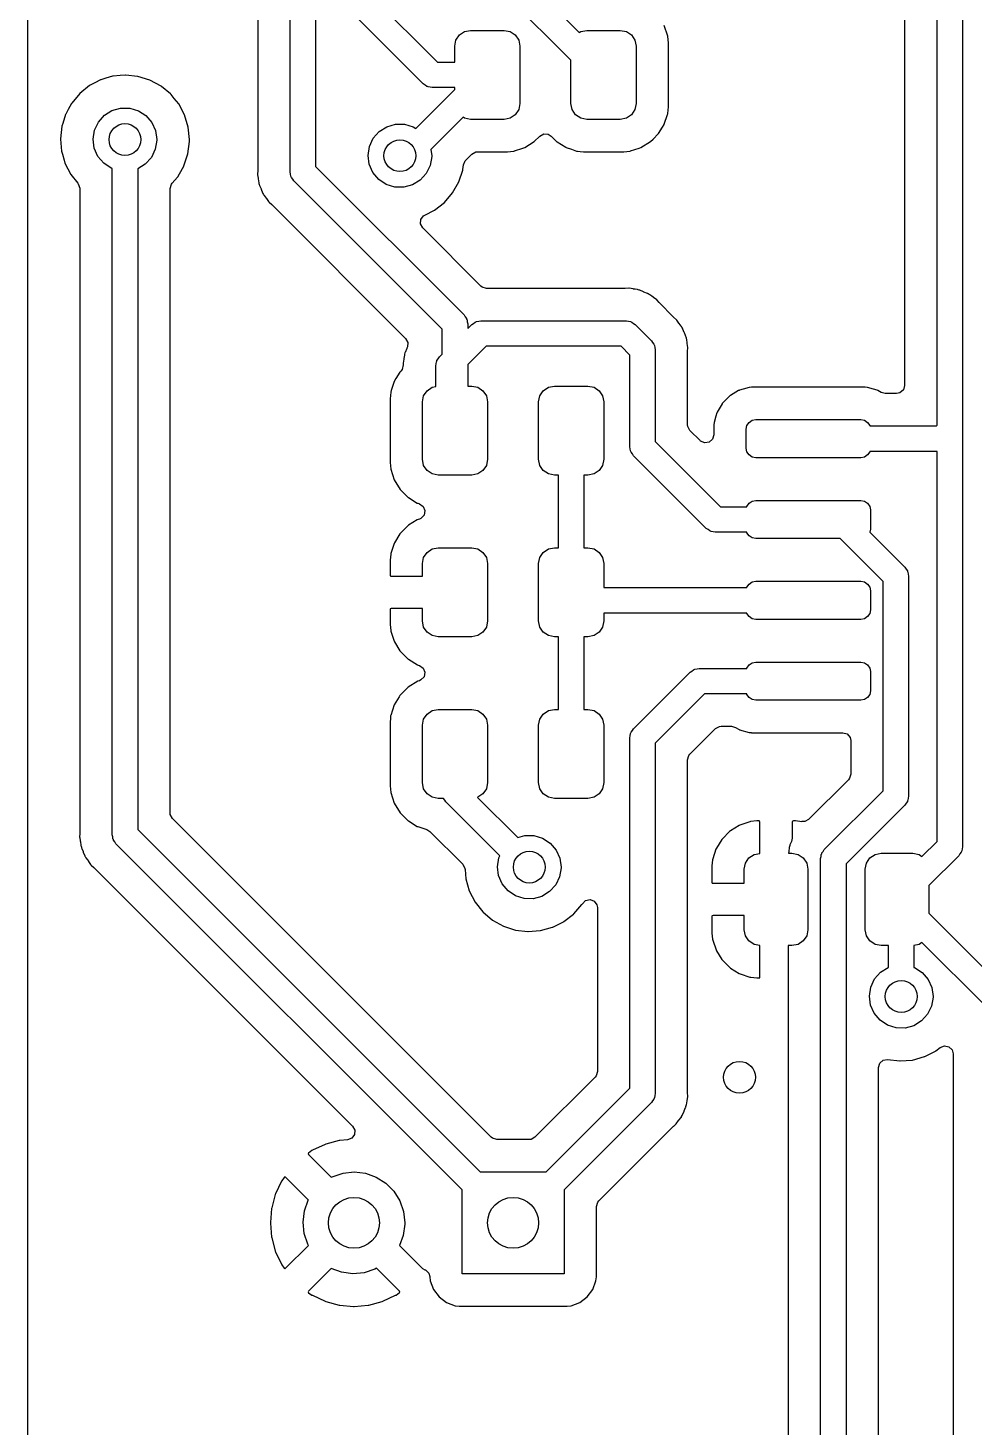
# Model space of a CAD drawing. Extents: x 87 to 116, y -228 to -39.
# Drawn here: x 86.87 to 101.73, y -144.69 to -122.71 of the extents above; entities that cross this region are included whole.
import ezdxf

# ---------------------------------------------------------------- set-up
doc = ezdxf.new("R2010")
doc.units = 0
doc.layers.add('BLACK', color=7, linetype='CONTINUOUS')

msp = doc.modelspace()

# ---------------------------------------------------------------- linework, layer by layer
at = {"layer": 'BLACK', "linetype": 'CONTINUOUS'}
for p, q in [((86.8685, -227.965), (86.8685, -38.7345)), ((90.4775, -115.595), (90.4775, -124.939)), ((90.986, -124.968), (90.986, -115.57)), ((91.386, -115.653), (91.386, -124.885)), ((100.637, -118.389), (100.637, -128.325)), ((101.146, -128.949), (101.146, -118.364)), ((101.546, -118.447), (101.546, -135.57)), ((93.5099, -120.763), (95.5264, -122.779)), ((95.396, -123.214), (93.288, -121.106)), ((92.1885, -122.132), (93.3008, -123.244)), ((93.0766, -123.585), (91.8468, -122.356)), ((93.59, -122.898), (93.6442, -122.817)), ((93.6442, -122.817), (93.7253, -122.763)), ((93.7253, -122.763), (93.821, -122.744)), ((93.821, -122.744), (94.346, -122.744)), ((94.346, -122.744), (94.4417, -122.763)), ((94.4417, -122.763), (94.5228, -122.817)), ((94.5228, -122.817), (94.577, -122.898)), ((95.5264, -122.779), (95.5503, -122.763)), ((95.5503, -122.763), (95.646, -122.744)), ((95.646, -122.744), (96.171, -122.744)), ((96.171, -122.744), (96.2667, -122.763)), ((96.2667, -122.763), (96.3478, -122.817)), ((96.3478, -122.817), (96.402, -122.898)), ((96.9185, -122.838), (96.8625, -122.67)), ((96.9295, -122.944), (96.9185, -122.838)), ((93.571, -122.994), (93.59, -122.898)), ((93.571, -123.244), (93.571, -122.994)), ((94.577, -122.898), (94.596, -122.994)), ((94.596, -122.994), (94.596, -123.894)), ((96.402, -122.898), (96.421, -122.994)), ((96.421, -122.994), (96.421, -123.894)), ((96.9295, -123.944), (96.9295, -122.944)), ((93.3008, -123.244), (93.571, -123.244)), ((95.396, -123.894), (95.396, -123.214)), ((88.0124, -123.52), (88.0069, -123.523)), ((88.0911, -123.497), (88.0124, -123.52)), ((88.1962, -123.466), (88.0911, -123.497)), ((88.2021, -123.465), (88.1962, -123.466)), ((88.1962, -123.466), (88.1962, -123.466)), ((88.2082, -123.464), (88.2021, -123.465)), ((88.2083, -123.464), (88.2082, -123.464)), ((88.3166, -123.454), (88.2083, -123.464)), ((88.3991, -123.447), (88.3166, -123.454)), ((88.4052, -123.447), (88.3991, -123.447)), ((88.5896, -123.467), (88.4052, -123.447)), ((88.4052, -123.447), (88.4052, -123.447)), ((88.5958, -123.467), (88.5896, -123.467)), ((88.5896, -123.467), (88.5896, -123.467)), ((88.7847, -123.526), (88.5958, -123.467)), ((87.683, -123.736), (87.5558, -123.887)), ((87.8371, -123.612), (87.683, -123.736)), ((87.9161, -123.571), (87.8371, -123.612)), ((88.0069, -123.523), (87.9161, -123.571)), ((88.0069, -123.523), (88.0069, -123.523)), ((88.9587, -123.62), (88.7847, -123.526)), ((88.9634, -123.624), (88.9587, -123.62)), ((89.1047, -123.741), (88.9634, -123.624)), ((88.9634, -123.624), (88.9634, -123.624)), ((92.9591, -124.286), (93.571, -123.674)), ((93.1049, -123.603), (93.0766, -123.585)), ((93.131, -123.624), (93.1049, -123.603)), ((93.1422, -123.627), (93.131, -123.624)), ((93.1519, -123.633), (93.1422, -123.627)), ((93.1851, -123.637), (93.1519, -123.633)), ((93.2177, -123.644), (93.1851, -123.637)), ((93.571, -123.644), (93.2177, -123.644)), ((93.571, -123.674), (93.571, -123.644)), ((87.5529, -123.893), (87.4995, -123.99)), ((87.5558, -123.887), (87.5529, -123.893)), ((87.5529, -123.893), (87.5529, -123.893)), ((89.1111, -123.746), (89.1047, -123.741)), ((89.115, -123.751), (89.1111, -123.746)), ((89.1654, -123.813), (89.115, -123.751)), ((89.115, -123.751), (89.115, -123.751)), ((89.2361, -123.899), (89.1654, -123.813)), ((89.3289, -124.074), (89.2361, -123.899)), ((94.596, -123.894), (94.577, -123.99)), ((95.415, -123.99), (95.396, -123.894)), ((96.421, -123.894), (96.402, -123.99)), ((96.9188, -124.049), (96.9295, -123.944)), ((87.4587, -124.067), (87.4133, -124.21)), ((87.4606, -124.061), (87.4587, -124.067)), ((87.4587, -124.067), (87.4587, -124.067)), ((87.4995, -123.99), (87.4606, -124.061)), ((87.9741, -124.185), (88.0679, -124.079)), ((88.0679, -124.079), (88.1878, -124.004)), ((88.1878, -124.004), (88.3241, -123.965)), ((88.3241, -123.965), (88.4659, -123.965)), ((88.4659, -123.965), (88.6017, -124.006)), ((88.6017, -124.006), (88.7207, -124.083)), ((88.7207, -124.083), (88.8132, -124.191)), ((89.3861, -124.263), (89.3289, -124.074)), ((93.7014, -124.109), (93.1958, -124.615)), ((93.7253, -124.125), (93.7014, -124.109)), ((93.821, -124.144), (93.7253, -124.125)), ((94.346, -124.144), (93.821, -124.144)), ((94.4417, -124.125), (94.346, -124.144)), ((94.5228, -124.071), (94.4417, -124.125)), ((94.577, -123.99), (94.5228, -124.071)), ((95.4692, -124.071), (95.415, -123.99)), ((95.5503, -124.125), (95.4692, -124.071)), ((95.646, -124.144), (95.5503, -124.125)), ((96.171, -124.144), (95.646, -124.144)), ((96.2667, -124.125), (96.171, -124.144)), ((96.3478, -124.071), (96.2667, -124.125)), ((96.402, -123.99), (96.3478, -124.071)), ((96.8631, -124.217), (96.9129, -124.067)), ((96.9129, -124.067), (96.9166, -124.055)), ((96.9166, -124.055), (96.9188, -124.049)), ((96.9166, -124.055), (96.9166, -124.055)), ((87.4008, -124.249), (87.3787, -124.446)), ((87.4133, -124.21), (87.4008, -124.249)), ((87.892, -124.454), (87.9138, -124.314)), ((87.9138, -124.314), (87.9741, -124.185)), ((88.8132, -124.191), (88.8719, -124.32)), ((88.8719, -124.32), (88.892, -124.46)), ((89.4054, -124.46), (89.3861, -124.263)), ((92.2921, -124.439), (92.3859, -124.333)), ((92.3859, -124.333), (92.5058, -124.258)), ((92.5058, -124.258), (92.6421, -124.219)), ((92.6421, -124.219), (92.7839, -124.219)), ((92.7839, -124.219), (92.9197, -124.26)), ((92.9197, -124.26), (92.9591, -124.286)), ((94.9068, -124.406), (94.9691, -124.372)), ((94.9691, -124.372), (95.0399, -124.377)), ((95.0399, -124.377), (95.085, -124.406)), ((96.6858, -124.452), (96.7651, -124.372)), ((96.7651, -124.372), (96.7703, -124.367)), ((96.7703, -124.367), (96.8345, -124.263)), ((96.8345, -124.263), (96.8593, -124.223)), ((96.8593, -124.223), (96.8631, -124.217)), ((96.8593, -124.223), (96.8593, -124.223)), ((87.3787, -124.446), (87.3792, -124.452)), ((87.3792, -124.452), (87.3901, -124.582)), ((87.3901, -124.582), (87.3953, -124.643)), ((87.9104, -124.594), (87.892, -124.454)), ((87.9675, -124.724), (87.9104, -124.594)), ((88.8683, -124.612), (88.8065, -124.74)), ((88.8919, -124.472), (88.8683, -124.612)), ((88.892, -124.46), (88.8919, -124.472)), ((89.3802, -124.685), (89.405, -124.488)), ((89.405, -124.488), (89.4054, -124.46)), ((92.21, -124.708), (92.2318, -124.568)), ((92.2318, -124.568), (92.2921, -124.439)), ((93.1958, -124.615), (93.21, -124.714)), ((94.5087, -124.639), (94.6408, -124.595)), ((94.6408, -124.595), (94.6699, -124.586)), ((94.6699, -124.586), (94.8203, -124.492)), ((94.8203, -124.492), (94.9068, -124.406)), ((95.085, -124.406), (95.1252, -124.446)), ((95.1252, -124.446), (95.1727, -124.493)), ((95.1727, -124.493), (95.1789, -124.497)), ((95.1789, -124.497), (95.1789, -124.497)), ((95.1789, -124.497), (95.3161, -124.582)), ((95.3161, -124.582), (95.3233, -124.586)), ((95.3233, -124.586), (95.403, -124.613)), ((95.403, -124.613), (95.4846, -124.64)), ((96.3337, -124.639), (96.4658, -124.595)), ((96.4658, -124.595), (96.4949, -124.586)), ((96.4949, -124.586), (96.6453, -124.492)), ((96.6453, -124.492), (96.6858, -124.452)), ((87.3953, -124.643), (87.4089, -124.69)), ((87.4089, -124.69), (87.4361, -124.785)), ((87.4361, -124.785), (87.4498, -124.833)), ((87.4498, -124.833), (87.5402, -125.009)), ((88.0587, -124.833), (87.9675, -124.724)), ((88.1767, -124.911), (88.0587, -124.833)), ((88.8065, -124.74), (88.7114, -124.845)), ((89.3178, -124.872), (89.3802, -124.685)), ((92.2284, -124.848), (92.21, -124.708)), ((93.2099, -124.726), (93.1863, -124.866)), ((93.21, -124.714), (93.2099, -124.726)), ((93.7083, -124.859), (93.7367, -124.793)), ((93.7367, -124.793), (93.7442, -124.785)), ((93.7442, -124.785), (93.8401, -124.689)), ((93.8401, -124.689), (93.9024, -124.655)), ((93.9024, -124.655), (93.9292, -124.652)), ((93.9292, -124.652), (94.3964, -124.652)), ((94.3964, -124.652), (94.3996, -124.652)), ((94.3996, -124.652), (94.4953, -124.642)), ((94.3996, -124.652), (94.3996, -124.652)), ((94.4953, -124.642), (94.4953, -124.642)), ((94.4953, -124.642), (94.5022, -124.642)), ((94.5022, -124.642), (94.5087, -124.639)), ((94.5087, -124.639), (94.5087, -124.639)), ((95.4846, -124.64), (95.4846, -124.64)), ((95.4846, -124.64), (95.4911, -124.642)), ((95.4911, -124.642), (95.498, -124.642)), ((95.498, -124.642), (95.498, -124.642)), ((95.498, -124.642), (95.541, -124.647)), ((95.541, -124.647), (95.5956, -124.652)), ((95.5956, -124.652), (96.2214, -124.652)), ((96.2214, -124.652), (96.2246, -124.652)), ((96.2246, -124.652), (96.3203, -124.642)), ((96.2246, -124.652), (96.2246, -124.652)), ((96.3203, -124.642), (96.3203, -124.642)), ((96.3203, -124.642), (96.3272, -124.642)), ((96.3272, -124.642), (96.3337, -124.639)), ((96.3337, -124.639), (96.3337, -124.639)), ((87.5402, -125.009), (87.6498, -125.147)), ((88.192, -124.916), (88.1767, -124.911)), ((88.192, -135.382), (88.192, -124.916)), ((88.7114, -124.845), (88.592, -124.918)), ((88.592, -124.918), (88.592, -135.299)), ((89.1311, -125.147), (89.2161, -125.049)), ((89.2161, -125.049), (89.2201, -125.044)), ((89.2161, -125.049), (89.2161, -125.049)), ((89.2201, -125.044), (89.2464, -124.998)), ((89.2464, -124.998), (89.3147, -124.878)), ((89.3147, -124.878), (89.3178, -124.872)), ((90.4772, -124.948), (90.4733, -125.005)), ((90.4733, -125.005), (90.4746, -125.013)), ((90.4746, -125.013), (90.4746, -125.013)), ((90.4746, -125.013), (90.4843, -125.068)), ((90.4775, -124.939), (90.4772, -124.948)), ((90.9934, -125.001), (90.986, -124.968)), ((90.9971, -125.034), (90.9934, -125.001)), ((91.0032, -125.044), (90.9971, -125.034)), ((91.0058, -125.055), (91.0032, -125.044)), ((91.0266, -125.081), (91.0058, -125.055)), ((91.386, -124.885), (93.7172, -127.216)), ((92.2855, -124.978), (92.2284, -124.848)), ((92.3767, -125.087), (92.2855, -124.978)), ((93.1245, -124.994), (93.0294, -125.099)), ((93.1863, -124.866), (93.1245, -124.994)), ((93.6358, -125.126), (93.6982, -124.939)), ((93.6982, -124.939), (93.699, -124.932)), ((93.699, -124.932), (93.7083, -124.859)), ((93.699, -124.932), (93.699, -124.932)), ((87.6498, -125.147), (87.6562, -125.155)), ((87.6562, -125.155), (87.6829, -125.221)), ((87.6829, -125.221), (87.6835, -125.234)), ((87.6835, -125.234), (87.6835, -135.353)), ((89.1005, -125.23), (89.1205, -125.161)), ((89.1005, -135.036), (89.1005, -125.23)), ((89.1205, -125.161), (89.1311, -125.147)), ((90.4843, -125.068), (90.4852, -125.075)), ((90.4852, -125.075), (90.4929, -125.138)), ((90.4929, -125.138), (90.4956, -125.145)), ((90.4956, -125.145), (90.4962, -125.148)), ((90.4962, -125.148), (90.5007, -125.164)), ((90.5007, -125.164), (90.5014, -125.167)), ((90.5014, -125.167), (90.5028, -125.174)), ((90.5028, -125.174), (90.5058, -125.181)), ((90.5058, -125.181), (90.5284, -125.233)), ((90.5284, -125.233), (90.5309, -125.239)), ((90.5309, -125.239), (90.5535, -125.299)), ((91.0443, -125.109), (91.0266, -125.081)), ((93.3755, -127.44), (91.0443, -125.109)), ((92.4947, -125.165), (92.3767, -125.087)), ((92.6301, -125.208), (92.4947, -125.165)), ((92.7718, -125.21), (92.6301, -125.208)), ((92.9086, -125.173), (92.7718, -125.21)), ((93.0294, -125.099), (92.9086, -125.173)), ((93.5381, -125.298), (93.6358, -125.126)), ((90.5535, -125.299), (90.5578, -125.305)), ((90.5578, -125.305), (90.5591, -125.307)), ((90.5591, -125.307), (90.5673, -125.322)), ((90.5673, -125.322), (90.5686, -125.324)), ((90.5686, -125.324), (90.5717, -125.331)), ((90.5717, -125.331), (90.5763, -125.337)), ((90.5763, -125.337), (90.6106, -125.382)), ((90.6106, -125.382), (90.6145, -125.387)), ((90.6145, -125.387), (90.6463, -125.434)), ((90.6463, -125.434), (90.6463, -125.434)), ((90.6463, -125.434), (90.6506, -125.44)), ((90.6506, -125.44), (90.6563, -125.445)), ((90.6563, -125.445), (90.6563, -125.445)), ((90.6563, -125.445), (90.6972, -125.481)), ((90.6972, -125.481), (90.7024, -125.486)), ((90.7024, -125.486), (92.7993, -127.583)), ((93.253, -125.57), (93.4088, -125.448)), ((93.4088, -125.448), (93.5381, -125.298)), ((93.0342, -125.786), (93.0392, -125.715)), ((93.0392, -125.715), (93.0818, -125.658)), ((93.0818, -125.658), (93.1005, -125.647)), ((93.1005, -125.647), (93.253, -125.57)), ((93.0682, -125.848), (93.0342, -125.786)), ((93.9826, -126.763), (93.0682, -125.848)), ((94.0035, -126.779), (93.9826, -126.763)), ((94.0717, -126.799), (94.0035, -126.779)), ((96.2414, -126.799), (94.0717, -126.799)), ((96.2486, -126.799), (96.2414, -126.799)), ((96.3032, -126.796), (96.2486, -126.799)), ((96.3108, -126.796), (96.3032, -126.796)), ((96.3032, -126.796), (96.3032, -126.796)), ((96.3736, -126.807), (96.3108, -126.796)), ((96.3801, -126.808), (96.3736, -126.807)), ((96.4063, -126.812), (96.3801, -126.808)), ((96.436, -126.816), (96.4063, -126.812)), ((96.4435, -126.817), (96.436, -126.816)), ((96.436, -126.816), (96.436, -126.816)), ((96.4506, -126.819), (96.4435, -126.817)), ((96.4532, -126.82), (96.4506, -126.819)), ((96.4694, -126.825), (96.4532, -126.82)), ((96.472, -126.826), (96.4694, -126.825)), ((96.4794, -126.827), (96.472, -126.826)), ((96.5377, -126.853), (96.4794, -126.827)), ((96.5437, -126.856), (96.5377, -126.853)), ((96.5962, -126.876), (96.5437, -126.856)), ((96.6033, -126.879), (96.5962, -126.876)), ((96.5962, -126.876), (96.5962, -126.876)), ((96.6095, -126.883), (96.6033, -126.879)), ((96.6118, -126.885), (96.6095, -126.883)), ((96.6265, -126.893), (96.6118, -126.885)), ((96.6288, -126.894), (96.6265, -126.893)), ((96.6357, -126.898), (96.6288, -126.894)), ((96.6672, -126.922), (96.6357, -126.898)), ((96.686, -126.937), (96.6672, -126.922)), ((96.6913, -126.941), (96.686, -126.937)), ((96.7436, -126.978), (96.6913, -126.941)), ((96.7812, -127.021), (96.7436, -126.978)), ((96.7816, -127.021), (96.7812, -127.021)), ((96.7874, -127.027), (96.7816, -127.021)), ((97.0036, -127.244), (96.7874, -127.027)), ((93.7172, -127.216), (93.7349, -127.245)), ((93.7349, -127.245), (93.7557, -127.271)), ((97.0088, -127.249), (97.0036, -127.244)), ((97.0554, -127.29), (97.0088, -127.249)), ((93.3755, -127.83), (93.3755, -127.44)), ((93.7557, -127.271), (93.7583, -127.282)), ((93.7583, -127.282), (93.7644, -127.292)), ((93.7644, -127.292), (93.7681, -127.325)), ((93.7681, -127.325), (93.7755, -127.357)), ((93.7755, -127.357), (93.7755, -127.43)), ((93.7755, -127.43), (93.8388, -127.366)), ((93.8388, -127.366), (93.8671, -127.349)), ((93.8671, -127.349), (93.8933, -127.328)), ((93.8933, -127.328), (93.9045, -127.325)), ((93.9045, -127.325), (93.9142, -127.319)), ((93.9142, -127.319), (93.9474, -127.315)), ((93.9474, -127.315), (93.98, -127.308)), ((93.98, -127.308), (96.2663, -127.308)), ((96.2663, -127.308), (96.2989, -127.315)), ((96.2989, -127.315), (96.3321, -127.319)), ((96.3321, -127.319), (96.3418, -127.325)), ((96.3418, -127.325), (96.353, -127.328)), ((96.353, -127.328), (96.3791, -127.349)), ((96.3791, -127.349), (96.4074, -127.367)), ((96.4074, -127.367), (96.6617, -127.621)), ((97.0597, -127.296), (97.0554, -127.29)), ((97.0915, -127.343), (97.0597, -127.296)), ((97.0597, -127.296), (97.0597, -127.296)), ((97.0954, -127.348), (97.0915, -127.343)), ((97.1297, -127.393), (97.0954, -127.348)), ((97.1343, -127.399), (97.1297, -127.393)), ((97.1297, -127.393), (97.1297, -127.393)), ((97.1374, -127.406), (97.1343, -127.399)), ((97.1387, -127.408), (97.1374, -127.406)), ((97.1469, -127.423), (97.1387, -127.408)), ((97.1482, -127.425), (97.1469, -127.423)), ((97.1525, -127.431), (97.1482, -127.425)), ((97.1552, -127.438), (97.1525, -127.431)), ((97.1751, -127.491), (97.1552, -127.438)), ((97.1552, -127.438), (97.1552, -127.438)), ((92.7993, -127.583), (92.8334, -127.646)), ((92.8334, -127.646), (92.8276, -127.718)), ((96.6617, -127.621), (96.6794, -127.649)), ((96.6794, -127.649), (96.7002, -127.675)), ((96.7002, -127.675), (96.7028, -127.686)), ((96.7028, -127.686), (96.7089, -127.696)), ((96.7089, -127.696), (96.7126, -127.729)), ((97.1776, -127.497), (97.1751, -127.491)), ((97.1961, -127.539), (97.1776, -127.497)), ((97.2032, -127.556), (97.1961, -127.539)), ((97.2045, -127.563), (97.2032, -127.556)), ((97.2053, -127.566), (97.2045, -127.563)), ((97.2098, -127.582), (97.2053, -127.566)), ((97.2104, -127.585), (97.2098, -127.582)), ((97.2131, -127.592), (97.2104, -127.585)), ((97.214, -127.599), (97.2131, -127.592)), ((97.2208, -127.655), (97.214, -127.599)), ((97.2217, -127.662), (97.2208, -127.655)), ((97.2327, -127.725), (97.2217, -127.662)), ((92.7713, -127.908), (92.7597, -127.971)), ((92.7724, -127.902), (92.7713, -127.908)), ((92.7797, -127.846), (92.7724, -127.902)), ((92.7807, -127.839), (92.7797, -127.846)), ((92.7797, -127.846), (92.7797, -127.846)), ((92.7835, -127.831), (92.7807, -127.839)), ((92.7841, -127.829), (92.7835, -127.831)), ((92.7888, -127.813), (92.7841, -127.829)), ((92.7896, -127.81), (92.7888, -127.813)), ((92.791, -127.803), (92.7896, -127.81)), ((92.8172, -127.744), (92.791, -127.803)), ((92.8198, -127.738), (92.8172, -127.744)), ((92.8276, -127.718), (92.8198, -127.738)), ((93.2919, -127.929), (93.3128, -127.903)), ((93.3128, -127.903), (93.3306, -127.875)), ((93.3306, -127.875), (93.3755, -127.83)), ((94.0628, -127.708), (93.7755, -127.995)), ((96.1832, -127.708), (94.0628, -127.708)), ((96.32, -127.845), (96.1832, -127.708)), ((96.32, -129.286), (96.32, -127.845)), ((96.7126, -127.729), (96.72, -127.762)), ((96.72, -127.762), (96.72, -129.203)), ((97.2285, -127.791), (97.2288, -127.782)), ((97.2285, -128.94), (97.2285, -127.791)), ((97.2288, -127.782), (97.2322, -127.732)), ((97.2322, -127.732), (97.2327, -127.725)), ((97.2322, -127.732), (97.2322, -127.732)), ((92.7099, -128.115), (92.6474, -128.216)), ((92.7137, -128.109), (92.7099, -128.115)), ((92.7099, -128.115), (92.7099, -128.115)), ((92.7189, -128.104), (92.7137, -128.109)), ((92.7248, -128.098), (92.7189, -128.104)), ((92.7189, -128.104), (92.7189, -128.104)), ((92.7454, -128.07), (92.7248, -128.098)), ((92.7614, -128.001), (92.7454, -128.07)), ((92.7597, -127.971), (92.7601, -127.979)), ((92.7601, -127.979), (92.7601, -127.979)), ((92.7601, -127.979), (92.7614, -128.001)), ((93.272, -128.016), (93.2795, -127.983)), ((93.272, -128.34), (93.272, -128.016)), ((93.2795, -127.983), (93.2832, -127.95)), ((93.2832, -127.95), (93.2894, -127.94)), ((93.2894, -127.94), (93.2919, -127.929)), ((93.7755, -127.995), (93.7755, -128.332)), ((92.5992, -128.325), (92.5729, -128.404)), ((92.6209, -128.259), (92.5992, -128.325)), ((92.6474, -128.216), (92.6209, -128.259)), ((93.1362, -128.405), (93.2173, -128.351)), ((93.2173, -128.351), (93.272, -128.34)), ((93.7755, -128.332), (93.838, -128.332)), ((93.838, -128.332), (93.9337, -128.351)), ((93.9337, -128.351), (94.0148, -128.405)), ((94.9612, -128.405), (95.0423, -128.351)), ((95.0423, -128.351), (95.138, -128.332)), ((95.138, -128.332), (95.663, -128.332)), ((95.663, -128.332), (95.7587, -128.351)), ((95.7587, -128.351), (95.8398, -128.405)), ((98.1962, -128.353), (98.1012, -128.381)), ((98.2026, -128.353), (98.1962, -128.353)), ((98.231, -128.351), (98.2026, -128.353)), ((98.2026, -128.353), (98.2026, -128.353)), ((98.2335, -128.35), (98.231, -128.351)), ((98.231, -128.351), (98.231, -128.351)), ((100.017, -128.35), (98.2335, -128.35)), ((100.019, -128.351), (100.017, -128.35)), ((100.047, -128.353), (100.019, -128.351)), ((100.019, -128.351), (100.019, -128.351)), ((100.054, -128.353), (100.047, -128.353)), ((100.047, -128.353), (100.047, -128.353)), ((100.149, -128.381), (100.054, -128.353)), ((100.637, -128.325), (100.617, -128.393)), ((92.5652, -128.427), (92.5545, -128.532)), ((92.5545, -128.532), (92.5545, -129.532)), ((92.5729, -128.404), (92.5652, -128.427)), ((93.063, -128.582), (93.082, -128.486)), ((93.082, -128.486), (93.1362, -128.405)), ((94.0148, -128.405), (94.069, -128.486)), ((94.069, -128.486), (94.088, -128.582)), ((94.888, -128.582), (94.907, -128.486)), ((94.907, -128.486), (94.9612, -128.405)), ((95.8398, -128.405), (95.894, -128.486)), ((95.894, -128.486), (95.913, -128.582)), ((97.8932, -128.485), (97.7755, -128.602)), ((97.9, -128.481), (97.8932, -128.485)), ((98.0296, -128.404), (97.9, -128.481)), ((97.9, -128.481), (97.9, -128.481)), ((98.0364, -128.4), (98.0296, -128.404)), ((98.0296, -128.404), (98.0296, -128.404)), ((98.044, -128.398), (98.0364, -128.4)), ((98.1012, -128.381), (98.044, -128.398)), ((98.044, -128.398), (98.044, -128.398)), ((100.206, -128.398), (100.149, -128.381)), ((100.214, -128.4), (100.206, -128.398)), ((100.206, -128.398), (100.206, -128.398)), ((100.27, -128.433), (100.214, -128.4)), ((100.334, -128.451), (100.27, -128.433)), ((100.511, -128.451), (100.334, -128.451)), ((100.564, -128.439), (100.511, -128.451)), ((100.617, -128.393), (100.564, -128.439)), ((93.063, -129.482), (93.063, -128.582)), ((94.088, -128.582), (94.088, -129.482)), ((94.888, -129.482), (94.888, -128.582)), ((95.913, -128.582), (95.913, -129.482)), ((97.6886, -128.753), (97.6735, -128.805)), ((97.6909, -128.745), (97.6886, -128.753)), ((97.6886, -128.753), (97.6886, -128.753)), ((97.7708, -128.61), (97.6909, -128.745)), ((97.7715, -128.609), (97.7708, -128.61)), ((97.7755, -128.602), (97.7715, -128.609)), ((97.7715, -128.609), (97.7715, -128.609)), ((97.2314, -128.967), (97.2285, -128.94)), ((97.2654, -129.029), (97.2314, -128.967)), ((97.6444, -128.905), (97.6415, -128.942)), ((97.6415, -128.942), (97.6415, -129.101)), ((97.6735, -128.805), (97.6444, -128.905)), ((98.15, -129.009), (98.1614, -128.952)), ((98.15, -129.309), (98.15, -129.009)), ((98.1614, -128.952), (98.1939, -128.903)), ((98.1939, -128.903), (98.2426, -128.87)), ((98.2426, -128.87), (98.3, -128.859)), ((98.3, -128.859), (99.95, -128.859)), ((99.95, -128.859), (100.007, -128.87)), ((100.007, -128.87), (100.056, -128.903)), ((100.056, -128.903), (100.089, -128.952)), ((100.089, -128.952), (100.09, -128.959)), ((100.09, -128.959), (101.136, -128.959)), ((101.136, -128.959), (101.146, -128.949)), ((96.72, -129.203), (97.7458, -130.229)), ((97.4264, -129.19), (97.2654, -129.029)), ((97.433, -129.197), (97.4264, -129.19)), ((97.4976, -129.226), (97.433, -129.197)), ((97.5678, -129.216), (97.4976, -129.226)), ((97.6215, -129.169), (97.5678, -129.216)), ((97.6415, -129.101), (97.6215, -129.169)), ((96.3274, -129.319), (96.32, -129.286)), ((96.3311, -129.352), (96.3274, -129.319)), ((96.3372, -129.362), (96.3311, -129.352)), ((96.3398, -129.373), (96.3372, -129.362)), ((96.3606, -129.399), (96.3398, -129.373)), ((96.3783, -129.427), (96.3606, -129.399)), ((97.5216, -130.57), (96.3783, -129.427)), ((98.1614, -129.366), (98.15, -129.309)), ((98.1939, -129.415), (98.1614, -129.366)), ((98.2426, -129.448), (98.1939, -129.415)), ((98.3, -129.459), (98.2426, -129.448)), ((100.007, -129.448), (99.95, -129.459)), ((100.056, -129.415), (100.007, -129.448)), ((100.089, -129.366), (100.056, -129.415)), ((100.09, -129.359), (100.089, -129.366)), ((101.146, -129.359), (100.09, -129.359)), ((101.146, -135.487), (101.146, -129.359)), ((92.5545, -129.532), (92.5655, -129.638)), ((92.5655, -129.638), (92.6214, -129.806)), ((93.082, -129.578), (93.063, -129.482)), ((93.1362, -129.659), (93.082, -129.578)), ((93.2173, -129.713), (93.1362, -129.659)), ((94.0148, -129.659), (93.9337, -129.713)), ((94.069, -129.578), (94.0148, -129.659)), ((94.088, -129.482), (94.069, -129.578)), ((94.907, -129.578), (94.888, -129.482)), ((94.9612, -129.659), (94.907, -129.578)), ((95.0423, -129.713), (94.9612, -129.659)), ((95.8398, -129.659), (95.7587, -129.713)), ((95.894, -129.578), (95.8398, -129.659)), ((95.913, -129.482), (95.894, -129.578)), ((99.95, -129.459), (98.3, -129.459)), ((92.6214, -129.806), (92.7145, -129.956)), ((93.313, -129.732), (93.2173, -129.713)), ((93.838, -129.732), (93.313, -129.732)), ((93.9337, -129.713), (93.838, -129.732)), ((95.138, -129.732), (95.0423, -129.713)), ((95.2005, -129.732), (95.138, -129.732)), ((95.2005, -130.872), (95.2005, -129.732)), ((95.663, -129.732), (95.6005, -129.732)), ((95.6005, -129.732), (95.6005, -130.872)), ((95.7587, -129.713), (95.663, -129.732)), ((92.7145, -129.956), (92.8397, -130.081)), ((92.8397, -130.081), (92.8459, -130.085)), ((92.8459, -130.085), (92.8459, -130.085)), ((92.8459, -130.085), (92.9831, -130.17)), ((92.9831, -130.17), (92.9903, -130.174)), ((92.9903, -130.174), (93.0075, -130.18)), ((93.0075, -130.18), (93.0162, -130.183)), ((93.0162, -130.183), (93.0746, -130.223)), ((93.0746, -130.223), (93.1018, -130.289)), ((93.1018, -130.289), (93.0893, -130.359)), ((97.7458, -130.229), (98.1599, -130.229)), ((98.1599, -130.229), (98.1614, -130.222)), ((98.1614, -130.222), (98.1939, -130.173)), ((98.1939, -130.173), (98.2426, -130.14)), ((98.2426, -130.14), (98.3, -130.129)), ((98.3, -130.129), (99.95, -130.129)), ((99.95, -130.129), (100.007, -130.14)), ((100.007, -130.14), (100.056, -130.173)), ((100.056, -130.173), (100.089, -130.222)), ((100.089, -130.222), (100.1, -130.279)), ((100.1, -130.279), (100.1, -130.579)), ((92.8338, -130.529), (92.7193, -130.644)), ((92.8452, -130.52), (92.8338, -130.529)), ((92.983, -130.435), (92.8452, -130.52)), ((92.9962, -130.429), (92.983, -130.435)), ((93.0164, -130.422), (92.9962, -130.429)), ((93.041, -130.411), (93.0164, -130.422)), ((93.0893, -130.359), (93.041, -130.411)), ((92.7102, -130.655), (92.6252, -130.793)), ((92.7193, -130.644), (92.7102, -130.655)), ((97.5499, -130.588), (97.5216, -130.57)), ((97.576, -130.609), (97.5499, -130.588)), ((97.5872, -130.612), (97.576, -130.609)), ((97.5969, -130.618), (97.5872, -130.612)), ((97.6301, -130.622), (97.5969, -130.618)), ((97.6627, -130.629), (97.6301, -130.622)), ((98.1599, -130.629), (97.6627, -130.629)), ((98.1614, -130.636), (98.1599, -130.629)), ((98.1939, -130.685), (98.1614, -130.636)), ((98.2426, -130.718), (98.1939, -130.685)), ((98.3, -130.729), (98.2426, -130.718)), ((99.6243, -130.729), (98.3, -130.729)), ((100.3, -131.404), (99.6243, -130.729)), ((100.1, -130.579), (100.09, -130.629)), ((100.09, -130.629), (100.641, -131.18)), ((92.565, -130.974), (92.5553, -131.068)), ((92.5679, -130.961), (92.565, -130.974)), ((92.619, -130.806), (92.5679, -130.961)), ((92.6252, -130.793), (92.619, -130.806)), ((93.082, -131.026), (93.1362, -130.945)), ((93.1362, -130.945), (93.2173, -130.891)), ((93.2173, -130.891), (93.313, -130.872)), ((93.313, -130.872), (93.838, -130.872)), ((93.838, -130.872), (93.9337, -130.891)), ((93.9337, -130.891), (94.0148, -130.945)), ((94.0148, -130.945), (94.069, -131.026)), ((94.907, -131.026), (94.9612, -130.945)), ((94.9612, -130.945), (95.0423, -130.891)), ((95.0423, -130.891), (95.138, -130.872)), ((95.138, -130.872), (95.2005, -130.872)), ((95.6005, -130.872), (95.663, -130.872)), ((95.663, -130.872), (95.7587, -130.891)), ((95.7587, -130.891), (95.8398, -130.945)), ((95.8398, -130.945), (95.894, -131.026)), ((92.5553, -131.068), (92.555, -131.075)), ((92.555, -131.075), (92.555, -131.3)), ((93.063, -131.122), (93.082, -131.026)), ((93.063, -131.318), (93.063, -131.122)), ((94.069, -131.026), (94.088, -131.122)), ((94.088, -131.122), (94.088, -132.022)), ((94.888, -131.122), (94.907, -131.026)), ((94.888, -132.022), (94.888, -131.122)), ((95.894, -131.026), (95.913, -131.122)), ((95.913, -131.122), (95.913, -131.499)), ((100.641, -131.18), (100.659, -131.209)), ((100.659, -131.209), (100.68, -131.235)), ((92.555, -131.3), (92.5595, -131.315)), ((92.5595, -131.315), (92.5609, -131.316)), ((92.5609, -131.316), (92.5685, -131.318)), ((92.5685, -131.318), (93.063, -131.318)), ((98.1939, -131.443), (98.2426, -131.41)), ((98.2426, -131.41), (98.3, -131.399)), ((98.3, -131.399), (99.95, -131.399)), ((99.95, -131.399), (100.007, -131.41)), ((100.007, -131.41), (100.056, -131.443)), ((100.3, -134.69), (100.3, -131.404)), ((100.68, -131.235), (100.682, -131.246)), ((100.682, -131.246), (100.688, -131.256)), ((100.688, -131.256), (100.692, -131.289)), ((100.692, -131.289), (100.7, -131.321)), ((100.7, -131.321), (100.7, -134.773)), ((95.913, -131.499), (98.1599, -131.499)), ((98.1599, -131.499), (98.1614, -131.492)), ((98.1614, -131.492), (98.1939, -131.443)), ((100.056, -131.443), (100.089, -131.492)), ((100.089, -131.492), (100.1, -131.549)), ((100.1, -131.549), (100.1, -131.849)), ((92.5567, -131.832), (92.555, -131.84)), ((92.555, -131.84), (92.555, -132.069)), ((92.5579, -131.83), (92.5567, -131.832)), ((92.5731, -131.826), (92.5579, -131.83)), ((93.063, -131.826), (92.5731, -131.826)), ((93.063, -132.022), (93.063, -131.826)), ((100.1, -131.849), (100.089, -131.906)), ((92.555, -132.069), (92.5553, -132.076)), ((92.5553, -132.076), (92.5653, -132.171)), ((93.082, -132.118), (93.063, -132.022)), ((94.088, -132.022), (94.069, -132.118)), ((94.907, -132.118), (94.888, -132.022)), ((95.913, -132.022), (95.894, -132.118)), ((98.1599, -131.899), (95.913, -131.899)), ((95.913, -131.899), (95.913, -132.022)), ((98.1614, -131.906), (98.1599, -131.899)), ((98.1939, -131.955), (98.1614, -131.906)), ((98.2426, -131.988), (98.1939, -131.955)), ((98.3, -131.999), (98.2426, -131.988)), ((99.95, -131.999), (98.3, -131.999)), ((100.007, -131.988), (99.95, -131.999)), ((100.056, -131.955), (100.007, -131.988)), ((100.089, -131.906), (100.056, -131.955)), ((92.5653, -132.171), (92.5681, -132.185)), ((92.5681, -132.185), (92.6196, -132.339)), ((93.1362, -132.199), (93.082, -132.118)), ((93.2173, -132.253), (93.1362, -132.199)), ((93.313, -132.272), (93.2173, -132.253)), ((93.838, -132.272), (93.313, -132.272)), ((93.9337, -132.253), (93.838, -132.272)), ((94.0148, -132.199), (93.9337, -132.253)), ((94.069, -132.118), (94.0148, -132.199)), ((94.9612, -132.199), (94.907, -132.118)), ((95.0423, -132.253), (94.9612, -132.199)), ((95.138, -132.272), (95.0423, -132.253)), ((95.2005, -132.272), (95.138, -132.272)), ((95.2005, -133.412), (95.2005, -132.272)), ((95.663, -132.272), (95.6005, -132.272)), ((95.6005, -132.272), (95.6005, -133.412)), ((95.7587, -132.253), (95.663, -132.272)), ((95.8398, -132.199), (95.7587, -132.253)), ((95.894, -132.118), (95.8398, -132.199)), ((92.6196, -132.339), (92.6258, -132.352)), ((92.6258, -132.352), (92.7111, -132.49)), ((92.7111, -132.49), (92.7201, -132.501)), ((92.7201, -132.501), (92.8348, -132.616)), ((92.8348, -132.616), (92.8462, -132.625)), ((92.8462, -132.625), (92.9842, -132.71)), ((92.9842, -132.71), (92.9974, -132.716)), ((92.9974, -132.716), (93.0162, -132.722)), ((93.0162, -132.722), (93.0746, -132.763)), ((98.1614, -132.762), (98.1939, -132.713)), ((98.1939, -132.713), (98.2426, -132.68)), ((98.2426, -132.68), (98.3, -132.669)), ((98.3, -132.669), (99.95, -132.669)), ((99.95, -132.669), (100.007, -132.68)), ((100.007, -132.68), (100.056, -132.713)), ((100.056, -132.713), (100.089, -132.762)), ((92.9891, -132.97), (92.8387, -133.064)), ((93.0164, -132.961), (92.9891, -132.97)), ((93.041, -132.95), (93.0164, -132.961)), ((93.0893, -132.898), (93.041, -132.95)), ((93.0746, -132.763), (93.1018, -132.828)), ((93.1018, -132.828), (93.0893, -132.898)), ((96.3786, -133.717), (97.2678, -132.827)), ((97.2678, -132.827), (97.2961, -132.81)), ((97.2961, -132.81), (97.3223, -132.789)), ((97.3223, -132.789), (97.3335, -132.786)), ((97.3335, -132.786), (97.3432, -132.78)), ((97.3432, -132.78), (97.3764, -132.776)), ((97.3764, -132.776), (97.409, -132.769)), ((97.409, -132.769), (98.1599, -132.769)), ((98.1599, -132.769), (98.1614, -132.762)), ((100.089, -132.762), (100.1, -132.819)), ((100.1, -132.819), (100.1, -133.119)), ((92.7137, -133.189), (92.7099, -133.195)), ((92.8387, -133.064), (92.7137, -133.189)), ((97.4918, -133.169), (96.72, -133.941)), ((98.1599, -133.169), (97.4918, -133.169)), ((98.1614, -133.176), (98.1599, -133.169)), ((98.1939, -133.225), (98.1614, -133.176)), ((100.089, -133.176), (100.056, -133.225)), ((100.1, -133.119), (100.089, -133.176)), ((92.6209, -133.339), (92.5652, -133.507)), ((92.6966, -133.216), (92.6209, -133.339)), ((92.7099, -133.195), (92.6966, -133.216)), ((92.7099, -133.195), (92.7099, -133.195)), ((98.2426, -133.258), (98.1939, -133.225)), ((98.3, -133.269), (98.2426, -133.258)), ((99.95, -133.269), (98.3, -133.269)), ((100.007, -133.258), (99.95, -133.269)), ((100.056, -133.225), (100.007, -133.258)), ((92.5601, -133.557), (92.5545, -133.612)), ((92.5545, -133.612), (92.5545, -134.612)), ((92.5645, -133.514), (92.5601, -133.557)), ((92.5652, -133.507), (92.5645, -133.514)), ((92.5645, -133.514), (92.5645, -133.514)), ((93.063, -133.662), (93.082, -133.566)), ((93.082, -133.566), (93.1362, -133.485)), ((93.1362, -133.485), (93.2173, -133.431)), ((93.2173, -133.431), (93.313, -133.412)), ((93.313, -133.412), (93.838, -133.412)), ((93.838, -133.412), (93.9337, -133.431)), ((93.9337, -133.431), (94.0148, -133.485)), ((94.0148, -133.485), (94.069, -133.566)), ((94.069, -133.566), (94.088, -133.662)), ((94.888, -133.662), (94.907, -133.566)), ((94.907, -133.566), (94.9612, -133.485)), ((94.9612, -133.485), (95.0423, -133.431)), ((95.0423, -133.431), (95.138, -133.412)), ((95.138, -133.412), (95.2005, -133.412)), ((95.6005, -133.412), (95.663, -133.412)), ((95.663, -133.412), (95.7587, -133.431)), ((95.7587, -133.431), (95.8398, -133.485)), ((95.8398, -133.485), (95.894, -133.566)), ((95.894, -133.566), (95.913, -133.662)), ((93.063, -134.562), (93.063, -133.662)), ((94.088, -133.662), (94.088, -134.562)), ((94.888, -134.562), (94.888, -133.662)), ((95.913, -133.662), (95.913, -134.562)), ((96.32, -133.858), (96.3275, -133.825)), ((96.3275, -133.825), (96.3312, -133.792)), ((96.3312, -133.792), (96.3374, -133.782)), ((96.3374, -133.782), (96.3399, -133.771)), ((96.3399, -133.771), (96.3608, -133.745)), ((96.3608, -133.745), (96.3786, -133.717)), ((97.2654, -134.115), (97.6656, -133.714)), ((97.6656, -133.714), (97.7279, -133.68)), ((97.7279, -133.68), (97.7547, -133.677)), ((97.7547, -133.677), (97.9163, -133.677)), ((97.9163, -133.677), (97.9804, -133.695)), ((97.9804, -133.695), (98.0364, -133.728)), ((98.0364, -133.728), (98.044, -133.73)), ((98.044, -133.73), (98.044, -133.73)), ((98.044, -133.73), (98.0453, -133.731)), ((98.0453, -133.731), (98.1962, -133.775)), ((98.1962, -133.775), (98.2026, -133.775)), ((98.2026, -133.775), (98.2026, -133.775)), ((98.2026, -133.775), (98.231, -133.777)), ((98.231, -133.777), (98.231, -133.777)), ((98.231, -133.777), (98.2335, -133.778)), ((98.2335, -133.778), (99.665, -133.778)), ((99.665, -133.778), (99.7331, -133.798)), ((99.7331, -133.798), (99.7796, -133.851)), ((99.7796, -133.851), (99.791, -133.903)), ((96.32, -139.363), (96.32, -133.858)), ((96.72, -133.941), (96.72, -139.446)), ((99.791, -133.903), (99.791, -134.427)), ((97.2285, -134.204), (97.2485, -134.136)), ((97.2285, -139.421), (97.2285, -134.204)), ((97.2485, -134.136), (97.2654, -134.115)), ((99.771, -134.495), (99.7541, -134.516)), ((99.791, -134.427), (99.771, -134.495)), ((92.5545, -134.612), (92.5655, -134.718)), ((92.5655, -134.718), (92.6214, -134.886)), ((93.082, -134.658), (93.063, -134.562)), ((93.1362, -134.739), (93.082, -134.658)), ((94.069, -134.658), (94.0148, -134.739)), ((94.088, -134.562), (94.069, -134.658)), ((94.907, -134.658), (94.888, -134.562)), ((94.9612, -134.739), (94.907, -134.658)), ((95.894, -134.658), (95.8398, -134.739)), ((95.913, -134.562), (95.894, -134.658)), ((99.7541, -134.516), (99.1299, -135.141)), ((99.3761, -135.613), (100.3, -134.69)), ((92.6214, -134.886), (92.7145, -135.036)), ((93.2173, -134.793), (93.1362, -134.739)), ((93.313, -134.812), (93.2173, -134.793)), ((93.3967, -134.812), (93.313, -134.812)), ((93.4161, -134.836), (93.3967, -134.812)), ((93.4338, -134.865), (93.4161, -134.836)), ((94.2795, -135.71), (93.4338, -134.865)), ((93.9337, -134.793), (93.9288, -134.794)), ((93.9288, -134.794), (94.5616, -135.427)), ((94.0148, -134.739), (93.9337, -134.793)), ((95.0423, -134.793), (94.9612, -134.739)), ((95.138, -134.812), (95.0423, -134.793)), ((95.663, -134.812), (95.138, -134.812)), ((95.7587, -134.793), (95.663, -134.812)), ((95.8398, -134.739), (95.7587, -134.793)), ((100.641, -134.914), (99.7175, -135.838)), ((100.659, -134.886), (100.641, -134.914)), ((100.68, -134.86), (100.659, -134.886)), ((100.682, -134.849), (100.68, -134.86)), ((100.688, -134.839), (100.682, -134.849)), ((100.692, -134.806), (100.688, -134.839)), ((100.7, -134.773), (100.692, -134.806)), ((89.1034, -135.063), (89.1005, -135.036)), ((89.1374, -135.125), (89.1034, -135.063)), ((94.1446, -140.133), (89.1374, -135.125)), ((92.7145, -135.036), (92.8397, -135.161)), ((92.8397, -135.161), (92.8459, -135.165)), ((92.8459, -135.165), (92.8459, -135.165)), ((92.8459, -135.165), (92.9831, -135.25)), ((98.3144, -135.165), (98.2188, -135.175)), ((98.3209, -135.165), (98.3144, -135.165)), ((98.3505, -135.165), (98.3209, -135.165)), ((98.3581, -135.167), (98.3505, -135.165)), ((98.3595, -135.168), (98.3581, -135.167)), ((98.364, -135.183), (98.3595, -135.168)), ((98.8749, -135.169), (98.8737, -135.171)), ((98.8901, -135.165), (98.8749, -135.169)), ((98.9151, -135.165), (98.8901, -135.165)), ((98.9216, -135.165), (98.9151, -135.165)), ((99.0228, -135.176), (98.9216, -135.165)), ((99.1299, -135.141), (99.0676, -135.175)), ((87.6832, -135.362), (87.6793, -135.419)), ((87.6835, -135.353), (87.6832, -135.362)), ((88.1994, -135.415), (88.192, -135.382)), ((88.592, -135.299), (93.9708, -140.678)), ((92.9831, -135.25), (92.9903, -135.254)), ((92.9903, -135.254), (93.1323, -135.301)), ((93.1323, -135.301), (93.1818, -135.332)), ((93.1818, -135.332), (93.6964, -135.846)), ((97.8888, -135.33), (97.7743, -135.445)), ((97.9002, -135.321), (97.8888, -135.33)), ((98.038, -135.236), (97.9002, -135.321)), ((98.0512, -135.23), (98.038, -135.236)), ((98.2054, -135.178), (98.0512, -135.23)), ((98.2188, -135.175), (98.2054, -135.178)), ((98.364, -135.674), (98.364, -135.183)), ((98.8737, -135.171), (98.872, -135.179)), ((98.872, -135.179), (98.872, -135.436)), ((99.0229, -135.175), (99.0228, -135.176)), ((99.0676, -135.175), (99.0229, -135.175)), ((87.6793, -135.419), (87.6806, -135.427)), ((87.6806, -135.427), (87.6806, -135.427)), ((87.6806, -135.427), (87.6903, -135.482)), ((87.6903, -135.482), (87.6912, -135.489)), ((87.6912, -135.489), (87.6989, -135.552)), ((87.6989, -135.552), (87.7016, -135.559)), ((87.7016, -135.559), (87.7022, -135.562)), ((87.7022, -135.562), (87.7067, -135.578)), ((87.7067, -135.578), (87.7074, -135.581)), ((87.7074, -135.581), (87.7088, -135.588)), ((87.7088, -135.588), (87.7118, -135.595)), ((87.7118, -135.595), (87.7344, -135.647)), ((88.2031, -135.448), (88.1994, -135.415)), ((88.2092, -135.458), (88.2031, -135.448)), ((88.2118, -135.469), (88.2092, -135.458)), ((88.2326, -135.495), (88.2118, -135.469)), ((88.2503, -135.523), (88.2326, -135.495)), ((93.688, -140.961), (88.2503, -135.523)), ((94.5616, -135.427), (94.6741, -135.395)), ((94.6741, -135.395), (94.8159, -135.395)), ((94.8159, -135.395), (94.9517, -135.436)), ((94.9517, -135.436), (95.0707, -135.513)), ((95.0707, -135.513), (95.1632, -135.621)), ((97.674, -135.607), (97.6229, -135.762)), ((97.6802, -135.594), (97.674, -135.607)), ((97.7652, -135.456), (97.6802, -135.594)), ((97.7743, -135.445), (97.7652, -135.456)), ((98.8252, -135.585), (98.8179, -135.641)), ((98.8262, -135.577), (98.8252, -135.585)), ((98.8252, -135.585), (98.8252, -135.585)), ((98.829, -135.57), (98.8262, -135.577)), ((98.8297, -135.568), (98.829, -135.57)), ((98.8343, -135.552), (98.8297, -135.568)), ((98.8351, -135.549), (98.8343, -135.552)), ((98.8365, -135.541), (98.8351, -135.549)), ((98.8608, -135.488), (98.8365, -135.541)), ((98.872, -135.436), (98.8608, -135.488)), ((100.91, -135.723), (101.146, -135.487)), ((101.539, -135.603), (101.535, -135.636)), ((101.546, -135.57), (101.539, -135.603)), ((87.7344, -135.647), (87.7369, -135.653)), ((87.7369, -135.653), (87.7595, -135.713)), ((87.7595, -135.713), (87.7638, -135.719)), ((87.7638, -135.719), (87.7651, -135.721)), ((87.7651, -135.721), (87.7733, -135.736)), ((87.7733, -135.736), (87.7746, -135.738)), ((87.7746, -135.738), (87.7777, -135.745)), ((87.7777, -135.745), (87.8012, -135.776)), ((87.8012, -135.776), (87.8166, -135.796)), ((87.8166, -135.796), (87.8205, -135.801)), ((87.8205, -135.801), (87.8523, -135.848)), ((94.242, -135.884), (94.2638, -135.744)), ((94.2638, -135.744), (94.2795, -135.71)), ((95.1632, -135.621), (95.2219, -135.75)), ((95.2219, -135.75), (95.242, -135.89)), ((97.62, -135.775), (97.6103, -135.869)), ((97.6229, -135.762), (97.62, -135.775)), ((98.118, -135.923), (98.137, -135.827)), ((98.137, -135.827), (98.1912, -135.746)), ((98.1912, -135.746), (98.2723, -135.692)), ((98.2723, -135.692), (98.364, -135.674)), ((98.8169, -135.647), (98.8121, -135.673)), ((98.8121, -135.673), (98.868, -135.673)), ((98.8179, -135.641), (98.8169, -135.647)), ((98.868, -135.673), (98.9637, -135.692)), ((98.9637, -135.692), (99.0448, -135.746)), ((99.0448, -135.746), (99.099, -135.827)), ((99.099, -135.827), (99.118, -135.923)), ((99.3175, -135.755), (99.325, -135.722)), ((99.3175, -165.154), (99.3175, -135.755)), ((99.325, -135.722), (99.3288, -135.689)), ((99.3288, -135.689), (99.3349, -135.679)), ((99.3349, -135.679), (99.3375, -135.668)), ((99.3375, -135.668), (99.3583, -135.642)), ((99.3583, -135.642), (99.3761, -135.613)), ((100.018, -135.923), (100.037, -135.827)), ((100.037, -135.827), (100.091, -135.746)), ((100.091, -135.746), (100.172, -135.692)), ((100.172, -135.692), (100.268, -135.673)), ((100.268, -135.673), (100.768, -135.673)), ((100.768, -135.673), (100.864, -135.692)), ((100.864, -135.692), (100.91, -135.723)), ((101.487, -135.711), (101.018, -136.181)), ((101.505, -135.683), (101.487, -135.711)), ((101.526, -135.657), (101.505, -135.683)), ((101.529, -135.646), (101.526, -135.657)), ((101.535, -135.636), (101.529, -135.646)), ((87.8523, -135.848), (87.8523, -135.848)), ((87.8523, -135.848), (87.8566, -135.854)), ((87.8566, -135.854), (87.8623, -135.859)), ((87.8623, -135.859), (87.8623, -135.859)), ((87.8623, -135.859), (87.9032, -135.895)), ((87.9032, -135.895), (87.9084, -135.9)), ((87.9084, -135.9), (91.9671, -139.959)), ((93.6964, -135.846), (93.7304, -135.909)), ((93.7304, -135.909), (93.7328, -135.925)), ((93.7328, -135.925), (93.7453, -136.073)), ((94.2604, -136.024), (94.242, -135.884)), ((94.3175, -136.154), (94.2604, -136.024)), ((95.2183, -136.042), (95.1565, -136.17)), ((95.2419, -135.902), (95.2183, -136.042)), ((95.242, -135.89), (95.2419, -135.902)), ((97.6103, -135.869), (97.61, -135.876)), ((97.61, -135.876), (97.61, -136.126)), ((98.118, -136.144), (98.118, -135.923)), ((99.118, -135.923), (99.118, -136.873)), ((99.7175, -135.838), (99.7175, -165.154)), ((100.018, -136.873), (100.018, -135.923)), ((93.7453, -136.073), (93.7998, -136.263)), ((93.7998, -136.263), (93.8902, -136.439)), ((94.4087, -136.263), (94.3175, -136.154)), ((94.5267, -136.341), (94.4087, -136.263)), ((95.1565, -136.17), (95.0614, -136.275)), ((97.61, -136.126), (97.6145, -136.141)), ((97.6145, -136.141), (97.6159, -136.142)), ((97.6159, -136.142), (97.6235, -136.144)), ((97.6235, -136.144), (98.118, -136.144)), ((101.018, -136.181), (101.018, -136.615)), ((93.8902, -136.439), (94.013, -136.594)), ((94.6621, -136.384), (94.5267, -136.341)), ((94.8038, -136.386), (94.6621, -136.384)), ((94.9406, -136.349), (94.8038, -136.386)), ((95.0614, -136.275), (94.9406, -136.349)), ((95.5345, -136.515), (95.566, -136.479)), ((95.566, -136.479), (95.5701, -136.474)), ((95.566, -136.479), (95.566, -136.479)), ((95.5701, -136.474), (95.5759, -136.464)), ((95.5759, -136.464), (95.627, -136.414)), ((95.627, -136.414), (95.6966, -136.401)), ((95.6966, -136.401), (95.7627, -136.426)), ((95.7627, -136.426), (95.8043, -136.484)), ((95.8043, -136.484), (95.8115, -136.526)), ((94.013, -136.594), (94.0177, -136.598)), ((94.0177, -136.598), (94.0177, -136.598)), ((94.0177, -136.598), (94.1232, -136.688)), ((94.1232, -136.688), (94.1636, -136.722)), ((95.285, -136.746), (95.435, -136.628)), ((95.435, -136.628), (95.436, -136.628)), ((95.436, -136.628), (95.4408, -136.624)), ((95.4408, -136.624), (95.5345, -136.515)), ((95.8115, -136.526), (95.8115, -139.1)), ((97.6117, -136.658), (97.61, -136.666)), ((97.61, -136.666), (97.61, -136.92)), ((97.6129, -136.656), (97.6117, -136.658)), ((97.6281, -136.652), (97.6129, -136.656)), ((98.118, -136.652), (97.6281, -136.652)), ((98.118, -136.873), (98.118, -136.652)), ((101.018, -136.615), (102.25, -137.847)), ((94.1636, -136.722), (94.3363, -136.819)), ((94.3363, -136.819), (94.5244, -136.88)), ((94.5244, -136.88), (94.7208, -136.903)), ((94.7208, -136.903), (94.7269, -136.903)), ((94.7269, -136.903), (94.9118, -136.888)), ((94.7269, -136.903), (94.7269, -136.903)), ((94.9118, -136.888), (94.9118, -136.888)), ((94.9118, -136.888), (94.918, -136.888)), ((94.918, -136.888), (95.1085, -136.835)), ((95.1085, -136.835), (95.114, -136.832)), ((95.114, -136.832), (95.2795, -136.748)), ((95.114, -136.832), (95.114, -136.832)), ((95.2795, -136.748), (95.285, -136.746)), ((95.2795, -136.748), (95.2795, -136.748)), ((97.61, -136.92), (97.6103, -136.927)), ((97.6103, -136.927), (97.6203, -137.022)), ((98.137, -136.969), (98.118, -136.873)), ((99.118, -136.873), (99.099, -136.969)), ((100.037, -136.969), (100.018, -136.873)), ((97.6203, -137.022), (97.6231, -137.036)), ((97.6231, -137.036), (97.6746, -137.19)), ((98.1912, -137.05), (98.137, -136.969)), ((98.2723, -137.104), (98.1912, -137.05)), ((98.364, -137.122), (98.2723, -137.104)), ((98.364, -137.617), (98.364, -137.122)), ((98.868, -137.123), (98.809, -137.123)), ((98.809, -137.123), (98.809, -159.338)), ((98.9637, -137.104), (98.868, -137.123)), ((99.0448, -137.05), (98.9637, -137.104)), ((99.099, -136.969), (99.0448, -137.05)), ((100.091, -137.05), (100.037, -136.969)), ((100.172, -137.104), (100.091, -137.05)), ((100.268, -137.123), (100.172, -137.104)), ((100.384, -137.123), (100.268, -137.123)), ((100.384, -137.464), (100.384, -137.123)), ((100.864, -137.104), (100.784, -137.12)), ((100.784, -137.12), (100.784, -137.465)), ((100.91, -137.073), (100.864, -137.104)), ((101.908, -138.071), (100.91, -137.073)), ((97.6746, -137.19), (97.6808, -137.203)), ((97.6808, -137.203), (97.7661, -137.341)), ((97.7661, -137.341), (97.7751, -137.352)), ((97.7751, -137.352), (97.8898, -137.467)), ((97.8898, -137.467), (97.9012, -137.476)), ((97.9012, -137.476), (98.0392, -137.561)), ((98.0392, -137.561), (98.0524, -137.567)), ((98.0524, -137.567), (98.2067, -137.618)), ((100.166, -137.647), (100.26, -137.541)), ((100.26, -137.541), (100.38, -137.466)), ((100.38, -137.466), (100.384, -137.464)), ((100.784, -137.465), (100.794, -137.468)), ((100.794, -137.468), (100.913, -137.545)), ((100.913, -137.545), (101.005, -137.653)), ((98.2067, -137.618), (98.2201, -137.621)), ((98.2201, -137.621), (98.3144, -137.631)), ((98.3144, -137.631), (98.3209, -137.631)), ((98.3209, -137.631), (98.3459, -137.631)), ((98.3459, -137.631), (98.3611, -137.627)), ((98.3611, -137.627), (98.3623, -137.625)), ((98.3623, -137.625), (98.364, -137.617)), ((100.084, -137.916), (100.106, -137.776)), ((100.106, -137.776), (100.166, -137.647)), ((101.005, -137.653), (101.064, -137.782)), ((101.064, -137.782), (101.084, -137.922)), ((100.102, -138.056), (100.084, -137.916)), ((101.084, -137.934), (101.06, -138.074)), ((101.084, -137.922), (101.084, -137.934)), ((100.16, -138.186), (100.102, -138.056)), ((100.251, -138.295), (100.16, -138.186)), ((100.999, -138.202), (100.903, -138.307)), ((101.06, -138.074), (100.999, -138.202)), ((100.369, -138.373), (100.251, -138.295)), ((100.504, -138.416), (100.369, -138.373)), ((100.646, -138.418), (100.504, -138.416)), ((100.783, -138.381), (100.646, -138.418)), ((100.903, -138.307), (100.783, -138.381)), ((100.76, -138.92), (100.95, -138.867)), ((100.95, -138.867), (100.956, -138.864)), ((100.956, -138.864), (101.121, -138.78)), ((100.956, -138.864), (100.956, -138.864)), ((101.121, -138.78), (101.127, -138.778)), ((101.121, -138.78), (101.121, -138.78)), ((101.127, -138.778), (101.196, -138.724)), ((101.196, -138.724), (101.262, -138.698)), ((101.262, -138.698), (101.332, -138.711)), ((101.332, -138.711), (101.383, -138.76)), ((101.383, -138.76), (101.399, -138.823)), ((101.399, -138.823), (101.399, -160.245)), ((95.8115, -139.1), (95.7915, -139.168)), ((100.226, -139.037), (100.246, -138.969)), ((100.226, -164.519), (100.226, -139.037)), ((100.246, -138.969), (100.3, -138.922)), ((100.3, -138.922), (100.367, -138.912)), ((100.367, -138.912), (100.563, -138.935)), ((100.563, -138.935), (100.569, -138.935)), ((100.569, -138.935), (100.754, -138.92)), ((100.569, -138.935), (100.569, -138.935)), ((100.754, -138.92), (100.754, -138.92)), ((100.754, -138.92), (100.76, -138.92)), ((95.7746, -139.189), (94.8314, -140.133)), ((95.7915, -139.168), (95.7746, -139.189)), ((95.0052, -140.678), (96.32, -139.363)), ((96.6792, -139.559), (96.6614, -139.587)), ((96.7001, -139.533), (96.6792, -139.559)), ((96.7026, -139.522), (96.7001, -139.533)), ((96.7088, -139.512), (96.7026, -139.522)), ((96.7125, -139.479), (96.7088, -139.512)), ((96.72, -139.446), (96.7125, -139.479)), ((97.2113, -139.623), (97.2196, -139.56)), ((97.2196, -139.56), (97.2207, -139.554)), ((97.2207, -139.554), (97.2309, -139.498)), ((97.2287, -139.429), (97.2285, -139.421)), ((97.2323, -139.491), (97.2287, -139.429)), ((97.2309, -139.498), (97.2323, -139.491)), ((96.6614, -139.587), (95.288, -140.961)), ((97.1446, -139.789), (97.149, -139.783)), ((97.149, -139.783), (97.1722, -139.724)), ((97.1722, -139.724), (97.1748, -139.718)), ((97.1748, -139.718), (97.1979, -139.666)), ((97.1979, -139.666), (97.201, -139.659)), ((97.201, -139.659), (97.2024, -139.652)), ((97.2024, -139.652), (97.2032, -139.649)), ((97.2032, -139.649), (97.2079, -139.633)), ((97.2079, -139.633), (97.2085, -139.631)), ((97.2085, -139.631), (97.2113, -139.623)), ((91.9671, -139.959), (92.0011, -140.021)), ((95.8334, -141.135), (97.0005, -139.967)), ((97.0005, -139.967), (97.0068, -139.962)), ((97.0068, -139.962), (97.0097, -139.959)), ((97.0097, -139.959), (97.0504, -139.924)), ((97.0504, -139.924), (97.0871, -139.871)), ((97.0871, -139.871), (97.0911, -139.866)), ((97.0911, -139.866), (97.1258, -139.822)), ((97.1258, -139.822), (97.1305, -139.816)), ((97.1305, -139.816), (97.1336, -139.809)), ((97.1336, -139.809), (97.135, -139.807)), ((97.135, -139.807), (97.1434, -139.792)), ((97.1434, -139.792), (97.1446, -139.789)), ((91.7547, -140.186), (91.5442, -140.243)), ((91.7655, -140.184), (91.7547, -140.186)), ((91.889, -140.174), (91.7655, -140.184)), ((91.9535, -140.149), (91.889, -140.174)), ((91.996, -140.092), (91.9535, -140.149)), ((92.0011, -140.021), (91.996, -140.092)), ((94.1655, -140.149), (94.1446, -140.133)), ((94.2337, -140.169), (94.1655, -140.149)), ((94.7423, -140.169), (94.2337, -140.169)), ((94.7691, -140.167), (94.7423, -140.169)), ((94.8314, -140.133), (94.7691, -140.167)), ((91.275, -140.381), (91.2666, -140.391)), ((91.2666, -140.391), (91.2736, -140.404)), ((91.2736, -140.404), (91.6325, -140.763)), ((91.327, -140.344), (91.275, -140.381)), ((91.3365, -140.339), (91.327, -140.344)), ((91.5339, -140.247), (91.3365, -140.339)), ((91.5442, -140.243), (91.5339, -140.247)), ((90.8486, -140.826), (90.7565, -141.024)), ((90.8541, -140.817), (90.8486, -140.826)), ((90.8899, -140.766), (90.8541, -140.817)), ((90.9019, -140.756), (90.8899, -140.766)), ((90.9137, -140.763), (90.9019, -140.756)), ((91.2721, -141.121), (90.9137, -140.763)), ((91.6325, -140.763), (91.6474, -140.754)), ((91.6474, -140.754), (91.8162, -140.697)), ((91.8162, -140.697), (91.9936, -140.678)), ((91.9936, -140.678), (92.1707, -140.699)), ((92.1707, -140.699), (92.3387, -140.759)), ((92.3387, -140.759), (92.4893, -140.855)), ((92.4893, -140.855), (92.615, -140.981)), ((93.9708, -140.678), (95.0052, -140.678)), ((90.7528, -141.034), (90.6964, -141.245)), ((90.7565, -141.024), (90.7528, -141.034)), ((92.615, -140.981), (92.7095, -141.132)), ((93.688, -142.278), (93.688, -140.961)), ((95.288, -140.961), (95.288, -142.278)), ((90.6945, -141.255), (90.6755, -141.473)), ((90.6964, -141.245), (90.6945, -141.255)), ((91.1881, -141.467), (91.2104, -141.29)), ((91.2104, -141.29), (91.2714, -141.122)), ((91.2714, -141.122), (91.2721, -141.121)), ((92.7095, -141.132), (92.7681, -141.301)), ((92.7681, -141.301), (92.788, -141.478)), ((95.7965, -141.224), (95.8165, -141.156)), ((95.7965, -142.326), (95.7965, -141.224)), ((95.8165, -141.156), (95.8334, -141.135)), ((90.6755, -141.473), (90.6755, -141.483)), ((90.6755, -141.483), (90.6945, -141.701)), ((91.2055, -141.644), (91.1881, -141.467)), ((92.7877, -141.5), (92.7629, -141.677)), ((92.788, -141.478), (92.7877, -141.5)), ((90.6945, -141.701), (90.6964, -141.711)), ((90.6964, -141.711), (90.7528, -141.922)), ((91.2618, -141.814), (91.2055, -141.644)), ((92.7629, -141.677), (92.7032, -141.834)), ((90.7528, -141.922), (90.7565, -141.932)), ((90.7565, -141.932), (90.8486, -142.13)), ((90.9144, -142.192), (91.2736, -141.833)), ((91.2736, -141.833), (91.2618, -141.814)), ((92.7032, -141.834), (93.0623, -142.193)), ((90.8486, -142.13), (90.8541, -142.139)), ((90.8541, -142.139), (90.8905, -142.191)), ((90.8905, -142.191), (90.901, -142.199)), ((90.901, -142.199), (90.9144, -142.192)), ((91.6316, -142.194), (91.2729, -142.552)), ((91.7945, -142.254), (91.6316, -142.194)), ((92.3428, -142.192), (92.3185, -142.207)), ((92.7024, -142.552), (92.3428, -142.192)), ((93.0623, -142.193), (93.104, -142.216)), ((91.9712, -142.278), (91.7945, -142.254)), ((92.1489, -142.262), (91.9712, -142.278)), ((92.3185, -142.207), (92.1489, -142.262)), ((93.104, -142.216), (93.114, -142.218)), ((93.114, -142.218), (93.1642, -142.268)), ((93.1642, -142.268), (93.1795, -142.322)), ((93.1795, -142.322), (93.1795, -142.323)), ((93.1795, -142.323), (93.1795, -142.326)), ((93.1795, -142.326), (93.1863, -142.388)), ((93.1863, -142.388), (93.2374, -142.525)), ((95.288, -142.278), (93.688, -142.278)), ((95.7386, -142.525), (95.7897, -142.388)), ((95.7897, -142.388), (95.7965, -142.326)), ((91.2729, -142.552), (91.2665, -142.564)), ((91.2665, -142.564), (91.2758, -142.576)), ((91.2758, -142.576), (91.327, -142.612)), ((91.327, -142.612), (91.3365, -142.617)), ((91.3365, -142.617), (91.5339, -142.709)), ((92.4421, -142.709), (92.6395, -142.617)), ((92.6395, -142.617), (92.649, -142.612)), ((92.649, -142.612), (92.701, -142.575)), ((92.701, -142.575), (92.7094, -142.565)), ((92.7094, -142.565), (92.7024, -142.552)), ((93.2374, -142.525), (93.3247, -142.641)), ((93.3247, -142.641), (93.4413, -142.729)), ((95.5347, -142.729), (95.6513, -142.641)), ((95.6513, -142.641), (95.7386, -142.525)), ((91.5339, -142.709), (91.5442, -142.713)), ((91.5442, -142.713), (91.7547, -142.77)), ((91.7547, -142.77), (91.7655, -142.772)), ((91.7655, -142.772), (91.9825, -142.791)), ((91.9825, -142.791), (91.9935, -142.791)), ((91.9935, -142.791), (92.2105, -142.772)), ((92.2105, -142.772), (92.2213, -142.77)), ((92.2213, -142.77), (92.4318, -142.713)), ((92.4318, -142.713), (92.4421, -142.709)), ((93.4413, -142.729), (93.5777, -142.78)), ((93.5777, -142.78), (93.6399, -142.786)), ((93.6399, -142.786), (95.3361, -142.786)), ((95.3361, -142.786), (95.3983, -142.78)), ((95.3983, -142.78), (95.5347, -142.729))]:
    msp.add_line(p, q, dxfattribs=at)
at = {"layer": 'BLACK'}
for centre, radius in [((88.392, -124.46), 0.25), ((92.71, -124.714), 0.25), ((94.742, -135.89), 0.25), ((100.584, -137.922), 0.25), ((98.044, -139.192), 0.25), ((91.988, -141.478), 0.4), ((94.488, -141.478), 0.4)]:
    msp.add_circle(centre, radius, dxfattribs=at)

doc.saveas('drawing.dxf')
